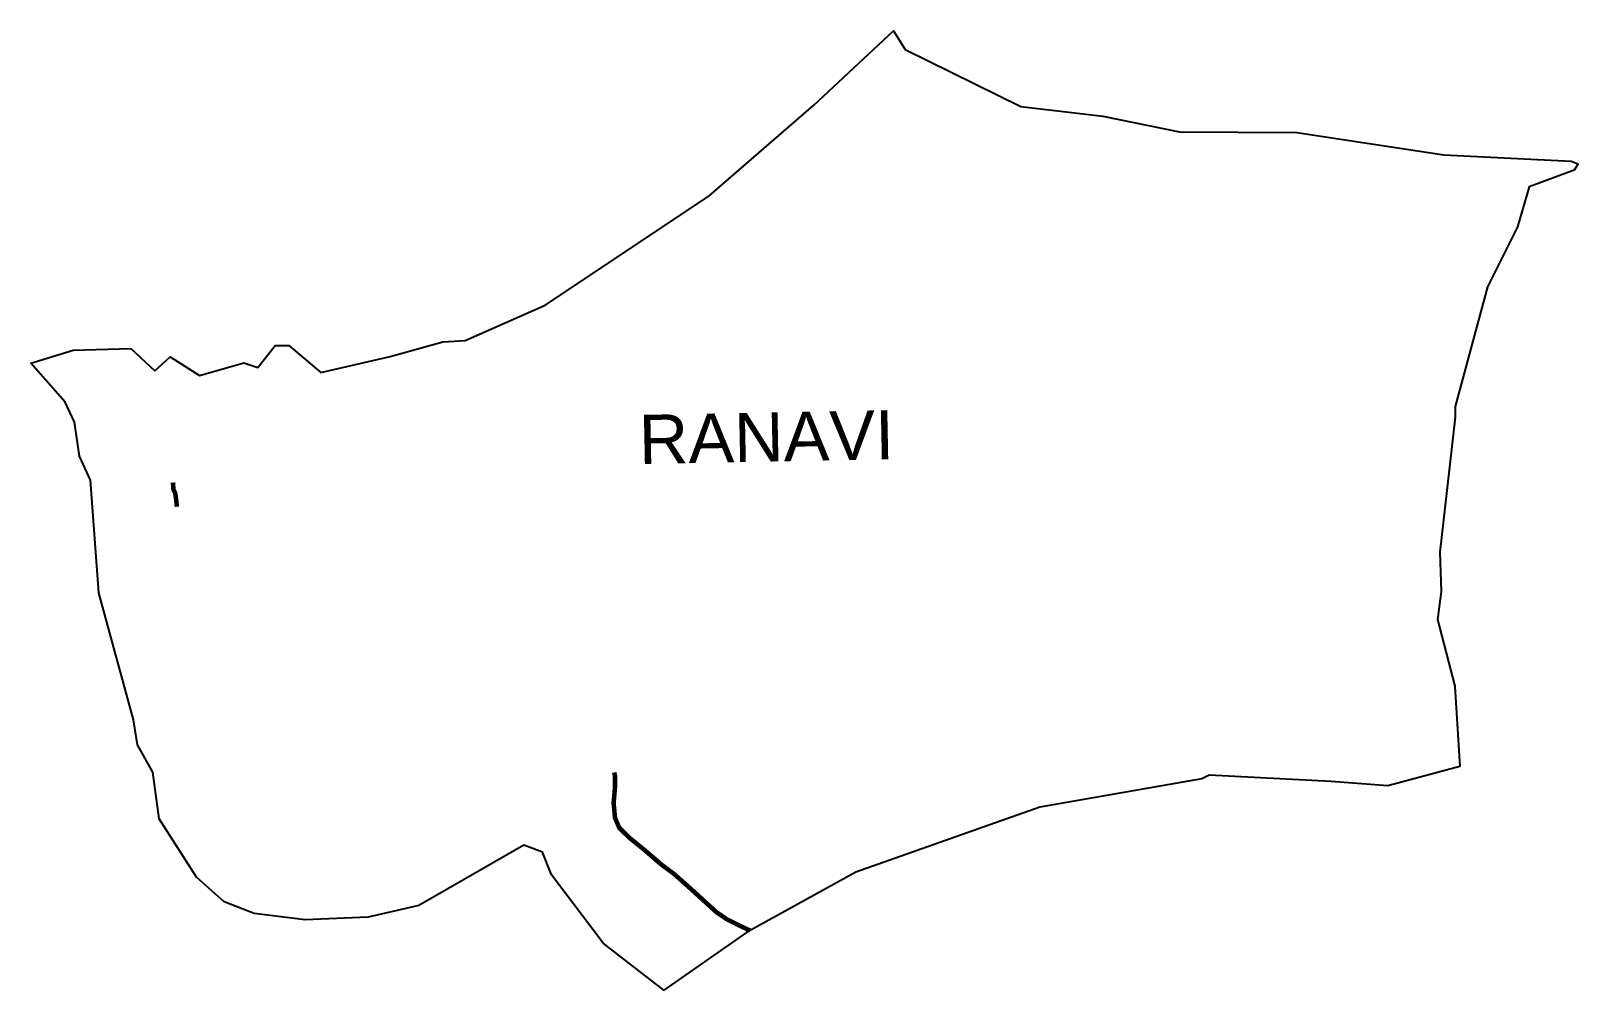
# Model space of a CAD drawing. Header units: metres. Extents: x 303668 to 307095, y 1938661 to 1940784.
import ezdxf

# ---------------------------------------------------------------- set-up
doc = ezdxf.new("R2010")
doc.units = ezdxf.units.M
for name, color, linetype in [('ARTIFICIALLY PROTECTED', 10, 'Continuous'), ('village', 3, 'Continuous'), ('VILLAGE NAME', 250, 'Continuous')]:
    doc.layers.add(name, color=color, linetype=linetype)
doc.styles.get("Standard").update_dxf_attribs({"font": 'calibri.ttf'})

msp = doc.modelspace()

# ---------------------------------------------------------------- linework, layer by layer
at = {"layer": 'ARTIFICIALLY PROTECTED', "const_width": 10, "flags": 128}
for points in [[(303982.5, 1939784), (303983.7, 1939768.3), (303987.7, 1939760.2), (303989.8, 1939745.1), (303991.2, 1939730.4)], [(304959.9, 1939142.4), (304961.5, 1939134.9), (304961.5, 1939108.2), (304958.5, 1939075.2), (304961.6, 1939041.8), (304970.9, 1939020.1), (304992.5, 1938998.6), (305026.8, 1938970.8), (305063.5, 1938939.2), (305092.6, 1938917.5), (305129.9, 1938884.4), (305151.1, 1938865.1), (305186.1, 1938833.2), (305208.3, 1938818), (305232.8, 1938805.6), (305257, 1938794.1), (305261.1, 1938793)]]:
    msp.add_lwpolyline(points, dxfattribs=at)
at = {"layer": 'village', "flags": 128}
msp.add_lwpolyline([(303761.9, 1940076.9), (303889.4, 1940081.1)], dxfattribs=at)
at = {"layer": 'village', "color": 3, "true_color": 0x00ff00}
for points in [[(303889.4, 1940081.1, 0), (303942.5, 1940031.1, 0), (303976.2, 1940062.4, 0), (304041.3, 1940021, 0), (304139.7, 1940048.8, 0), (304170.2, 1940038.9, 0), (304208.6, 1940087.4, 0), (304239.5, 1940087.3, 0), (304310.2, 1940028, 0), (304463.3, 1940063.1, 0), (304580.6, 1940095.5, 0), (304629.5, 1940098.7, 0), (304806.7, 1940176.5, 0), (305169.3, 1940418, 0), (305401.6, 1940619.6, 0), (305578.7, 1940783.6, 0), (305604.2, 1940742.8, 0), (305860.2, 1940616.5, 0), (306042.2, 1940594.7, 0), (306211.7, 1940560.5, 0), (306471.5, 1940558.6, 0), (306797.1, 1940509.6, 0), (307079.3, 1940495.5, 0), (307094.6, 1940489.4, 0)], [(307094.6, 1940489.4, 0), (307085.9, 1940475.3, 0), (306986.6, 1940438.8, 0), (306960.6, 1940350.3, 0), (306894.3, 1940217.5, 0), (306822.1, 1939952.6, 0), (306822.7, 1939928.9, 0), (306788.1, 1939630.3, 0), (306791.3, 1939542.6, 0), (306783.6, 1939481.1, 0), (306821.8, 1939333.2, 0), (306833, 1939155.9, 0), (306673.1, 1939112.5, 0), (306547.6, 1939122.2, 0), (306277.9, 1939136.2, 0), (306261.2, 1939128, 0), (305902.7, 1939065.8, 0), (305495.2, 1938922, 0), (305252.9, 1938788.5, 0), (305069.4, 1938660.8, 0), (304935.3, 1938764.5, 0), (304820.8, 1938915.9, 0), (304801.3, 1938965.9, 0), (304759.6, 1938981.3, 0), (304527.2, 1938847.8, 0), (304414.8, 1938822.1, 0), (304275.6, 1938816, 0), (304162.7, 1938830.3, 0), (304096.2, 1938855.9, 0), (304034.5, 1938910.7, 0), (303951.7, 1939039.8, 0), (303937.7, 1939142.7, 0), (303904.3, 1939203.5, 0), (303895.2, 1939258.8, 0), (303818.2, 1939539.9, 0), (303799.7, 1939789.5, 0), (303775.8, 1939842.5, 0), (303764.5, 1939917.7, 0), (303743.8, 1939962.3, 0), (303668, 1940048.5, 0), (303761.9, 1940076.9, 0)]]:
    msp.add_polyline3d(points, dxfattribs=at)

# ---------------------------------------------------------------- texts
at = {"layer": 'VILLAGE NAME', "insert": (305013.2, 1939933.7), "char_height": 108.748, "attachment_point": 1, "rotation": 1.1028}
msp.add_mtext_dynamic_manual_height_columns('{\\fArial|b0|i0|c0|p34;RANAVI}', width=1571.314, gutter_width=543.7, heights=[0], dxfattribs=at)

doc.saveas('drawing.dxf')
